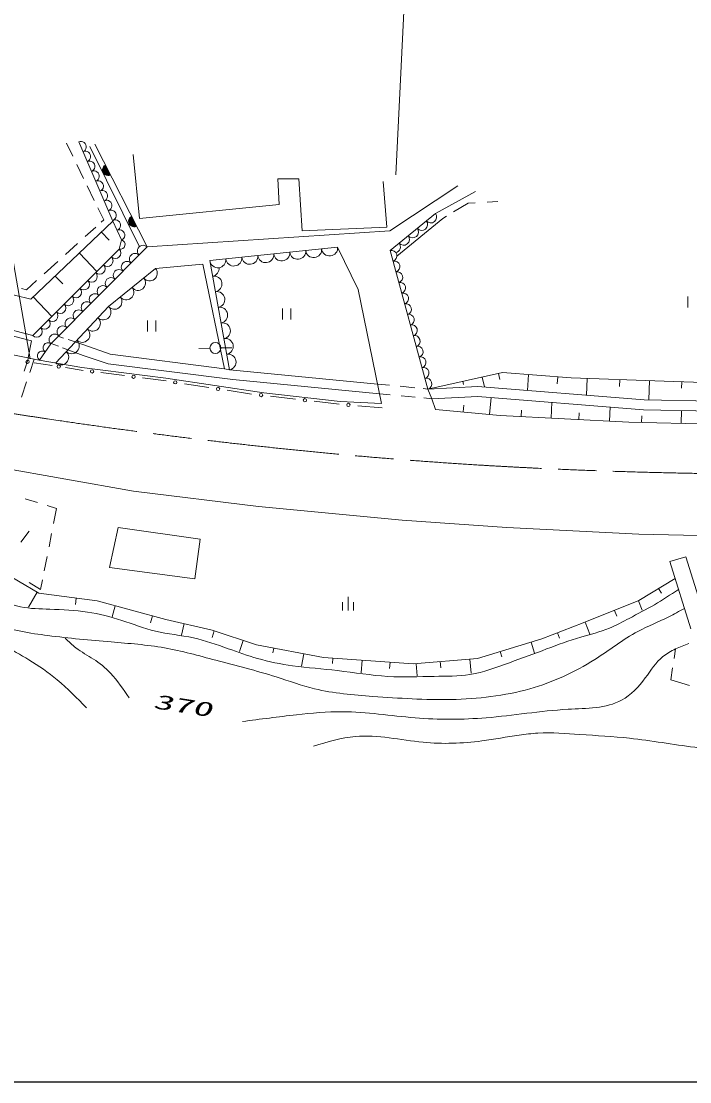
# Model space of a CAD drawing. Units: millimetres, scale not verified. Extents: x 40000 to 680000, y 20000 to 380000.
# Drawn here: x 187487 to 248351, y 205000 to 301562 of the extents above; entities that cross this region are included whole.
import ezdxf
from ezdxf.enums import TextEntityAlignment as Align

# ---------------------------------------------------------------- set-up
doc = ezdxf.new("R2010")
doc.units = ezdxf.units.MM
doc.header["$LTSCALE"] = 1000
doc.linetypes.add('CHAIN', pattern=[18.5, 12, -1.5, 3.5, -1.5])
for name, color, linetype, lineweight in [('M-BGD', 7, 'Continuous', 13), ('M-BMK', 2, 'CHAIN', 13), ('M-TTL-BAND', 7, 'Continuous', 25), ('M-TTL-TXT', 7, 'Continuous', 13)]:
    doc.layers.add(name, color=color, linetype=linetype, lineweight=lineweight)
doc.styles.add('ＭＳ ゴシック', font='')
doc.styles.get('ＭＳ ゴシック').set_extended_font_data('MS Gothic')

msp = doc.modelspace()

# ---------------------------------------------------------------- linework, layer by layer
at = {"layer": 'M-BGD'}
for p, q in [((192179, 289283), (191613, 290452)), ((195839, 283345), (192737, 290571)), ((198246, 281015), (193736, 290161)), ((194197, 290353), (198947, 281007)), ((197693, 289434), (198258, 283607)), ((193172, 287234), (192548, 288522)), ((210847, 287218), (212766, 287219)), ((210965, 284878), (210847, 287218)), ((212766, 287219), (213073, 282468)), ((220772, 282800), (220442, 286966)), ((194133, 285250), (193491, 286575)), ((221059, 282481), (227250, 286569)), ((228832, 286043), (225187, 284064)), ((198258, 283607), (210965, 284878)), ((226834, 284192), (228184, 284995)), ((228184, 284995), (228811, 285031)), ((229908, 285094), (230865, 285148)), ((194994, 283474), (194467, 284562)), ((225187, 284064), (221060, 280680)), ((188356, 276241), (195839, 283345)), ((194768, 283269), (194994, 283474)), ((196620, 281646), (195839, 283345)), ((221694, 280170), (225858, 283611)), ((225858, 283611), (226216, 283824)), ((193313, 281953), (194273, 282821)), ((195488, 281637), (194802, 282360)), ((198947, 281007), (221059, 282481)), ((213073, 282468), (220772, 282800)), ((198947, 281007), (190172, 272194)), ((191511, 280322), (192626, 281331)), ((196413, 280816), (196620, 281646)), ((216293, 280997), (204658, 279772)), ((218161, 277136), (216293, 280997)), ((188539, 272945), (196413, 280816)), ((194365, 278769), (192779, 280440)), ((221060, 280680), (224493, 268075)), ((174715, 279633), (188356, 276241)), ((189564, 278560), (190811, 279689)), ((199726, 279034), (204019, 279439)), ((204019, 279439), (205992, 269913)), ((204658, 279772), (206451, 269822)), ((191272, 277642), (190590, 278362)), ((195434, 275588), (199726, 279034)), ((187500, 277227), (187961, 277109)), ((187961, 277109), (188888, 277948)), ((220291, 266746), (218161, 277136)), ((158687, 276668), (189129, 270713)), ((190278, 274683), (188589, 276462)), ((248163, 275503), (248162, 276503)), ((190630, 270455), (195434, 275588)), ((211283, 274399), (211283, 275399)), ((212033, 275399), (212033, 274399)), ((198990, 273308), (198990, 274308)), ((199740, 274308), (199740, 273308)), ((183429, 273739), (188415, 272461)), ((183544, 274225), (188539, 272945)), ((188135, 270908), (188415, 272461)), ((191346, 272717), (190856, 272881)), ((193200, 272098), (191769, 272576)), ((190172, 272194), (189148, 270710)), ((190210, 272232), (190885, 271978)), ((191256, 271838), (193137, 271129)), ((195570, 271250), (193200, 272098)), ((204661, 271793), (203661, 271753)), ((205661, 271814), (206661, 271814)), ((187768, 269703), (188158, 270903)), ((188258, 269592), (188652, 270807)), ((190292, 270214), (188675, 270466)), ((189129, 270713), (193001, 270048)), ((193137, 271129), (195392, 270370)), ((205992, 269913), (195570, 271250)), ((193123, 269774), (191506, 270026)), ((193001, 270048), (200647, 269067)), ((196901, 269292), (194742, 269568)), ((195392, 270370), (206743, 268930)), ((205992, 269913), (206466, 269832)), ((206466, 269832), (219926, 268526)), ((224493, 268075), (231300, 269572)), ((231051, 268926), (230927, 269490)), ((231300, 269572), (237538, 269092)), ((187522, 267329), (187981, 268741)), ((200679, 268810), (198520, 269086)), ((200647, 269067), (209588, 267725)), ((204573, 268213), (202348, 268554)), ((206743, 268930), (220110, 267631)), ((219926, 268526), (221026, 268418)), ((227756, 268487), (227692, 268779)), ((229662, 268261), (229463, 269168)), ((233566, 267947), (233677, 269389)), ((236283, 268551), (236332, 269185)), ((237538, 269092), (246016, 268789)), ((238947, 267515), (239002, 269040)), ((241964, 268306), (241986, 268933)), ((244609, 267084), (244672, 268837)), ((246016, 268789), (255987, 268443)), ((247602, 268151), (247622, 268734)), ((208466, 267615), (206241, 267957)), ((209588, 267725), (216534, 266951)), ((220110, 267631), (221066, 267544)), ((221978, 268323), (223313, 268192)), ((224073, 268116), (224493, 268075)), ((224493, 268075), (224883, 267194)), ((224494, 268075), (229055, 268310)), ((229055, 268310), (244196, 267093)), ((212454, 267154), (210175, 267418)), ((216443, 266693), (214164, 266957)), ((216534, 266951), (220291, 266746)), ((220357, 266359), (218120, 266550)), ((222072, 267452), (223341, 267335)), ((224154, 267261), (224883, 267194)), ((224883, 267194), (229042, 267408)), ((224883, 267194), (225196, 266218)), ((227781, 266609), (227722, 265982)), ((229042, 267408), (244151, 266193)), ((230268, 267310), (230123, 265758)), ((235801, 266865), (235725, 265424)), ((244196, 267093), (253593, 266901)), ((225196, 266218), (231093, 265668)), ((231093, 265668), (242795, 265052)), ((233036, 266140), (233006, 265567)), ((238280, 265894), (238248, 265291)), ((241110, 266438), (241042, 265144)), ((243976, 265638), (243962, 265024)), ((244151, 266193), (253579, 266001)), ((247605, 266123), (247576, 264937)), ((242795, 265052), (255879, 264737)), ((183360, 261302), (197698, 258776)), ((187837, 258070), (188974, 257730)), ((197698, 258776), (209101, 257382)), ((189835, 257472), (190706, 257211)), ((190706, 257211), (190436, 255839)), ((209101, 257382), (222171, 256122)), ((222171, 256122), (231707, 255460)), ((187448, 254130), (188197, 255131)), ((190257, 254931), (190018, 253714)), ((195517, 251814), (196318, 255457)), ((196318, 255457), (203765, 254389)), ((231707, 255460), (243709, 254866)), ((203765, 254389), (203284, 250800)), ((243709, 254866), (254778, 254606)), ((184077, 252456), (189093, 249480)), ((189842, 252820), (189585, 251518)), ((246545, 252376), (247982, 252785)), ((248443, 246237), (246545, 252376)), ((247982, 252785), (249896, 246695)), ((203284, 250800), (195517, 251814)), ((189250, 249814), (188204, 250456)), ((189422, 250690), (189250, 249814)), ((243707, 248814), (247028, 250816)), ((188140, 248216), (188943, 249569)), ((189093, 249480), (194406, 248788)), ((217246, 249163), (217247, 247913)), ((245768, 249487), (245516, 249904)), ((192428, 248470), (192502, 249036)), ((194406, 248788), (200662, 247103)), ((195776, 247325), (196051, 248345)), ((216746, 248662), (216747, 247912)), ((217747, 247913), (217746, 248663)), ((238644, 246776), (243707, 248814)), ((244015, 247940), (243669, 248799)), ((199262, 246777), (199438, 247432)), ((241705, 247384), (241489, 247921)), ((200662, 247103), (204883, 246112)), ((202083, 245655), (202331, 246711)), ((234871, 245334), (238644, 246776)), ((239258, 245750), (238817, 246845)), ((204857, 245450), (205058, 246054)), ((204883, 246112), (208905, 244774)), ((229013, 243543), (234871, 245334)), ((236495, 245398), (236310, 245884)), ((207347, 244166), (207684, 245180)), ((208905, 244774), (215013, 243635)), ((210407, 244042), (210488, 244479)), ((234205, 244037), (233900, 245037)), ((247048, 244423), (246917, 243528)), ((248274, 244894), (247048, 244423)), ((213002, 242827), (213215, 243970)), ((215013, 243635), (223155, 243044)), ((215829, 243079), (215865, 243573)), ((218442, 242239), (218525, 243380)), ((223155, 243044), (229013, 243543)), ((228445, 242191), (228334, 243485)), ((231253, 243696), (231104, 244182)), ((221018, 242616), (221061, 243196)), ((223524, 241956), (223429, 243067)), ((225689, 242691), (225640, 243256)), ((246792, 242674), (246636, 241608)), ((246636, 241608), (248313, 241081))]:
    msp.add_line(p, q, dxfattribs=at)
for centre, radius in [((205165, 271813), 500), ((188068, 270560), 150), ((190899, 270120), 150), ((193933, 269671), 150), ((197711, 269189), 150), ((201513, 268682), 150), ((205407, 268085), 150), ((209321, 267516), 150), ((213309, 267055), 150), ((217281, 266622), 150)]:
    msp.add_circle(centre, radius, dxfattribs=at)
for centre, radius, start, end in [((192931, 290125), 487, 293.51142, 113.51142), ((193320, 289233), 487, 293.51142, 113.51142), ((193708, 288340), 487, 293.51142, 113.51142), ((194096, 287448), 487, 293.51142, 113.51142), ((195385, 288017), 500, 116.9429, 296.9429), ((195385, 288017), 500, 116.9429, 296.9429), ((195385, 288017), 450, 116.9429, 296.9429), ((195385, 288017), 400, 116.9429, 296.9429), ((195385, 288017), 350, 116.9429, 296.9429), ((195385, 288017), 300, 116.9429, 296.9429), ((195385, 288017), 250, 116.9429, 296.9429), ((195385, 288017), 200, 116.9429, 296.9429), ((195385, 288017), 150, 116.9429, 296.9429), ((195385, 288017), 100, 116.9429, 296.9429), ((195385, 288017), 50, 116.9429, 296.9429), ((194485, 286555), 487, 293.51142, 113.51142), ((194873, 285663), 487, 293.51142, 113.51142), ((195261, 284770), 487, 293.51142, 113.51142), ((195649, 283877), 487, 293.51142, 113.51142), ((224774, 283726), 534, 219.35318, 39.35318), ((196038, 282985), 487, 293.51142, 113.51142), ((197760, 283344), 500, 116.9429, 296.9429), ((197760, 283344), 500, 116.9429, 296.9429), ((197760, 283344), 450, 116.9429, 296.9429), ((197760, 283344), 400, 116.9429, 296.9429), ((197760, 283344), 350, 116.9429, 296.9429), ((197760, 283344), 300, 116.9429, 296.9429), ((197760, 283344), 250, 116.9429, 296.9429), ((197760, 283344), 200, 116.9429, 296.9429), ((197760, 283344), 150, 116.9429, 296.9429), ((197760, 283344), 100, 116.9429, 296.9429), ((197760, 283344), 50, 116.9429, 296.9429), ((223949, 283049), 534, 219.35318, 39.35318), ((196426, 282092), 487, 293.51142, 113.51142), ((222298, 281695), 534, 219.35318, 39.35318), ((223123, 282372), 534, 219.35318, 39.35318), ((196517, 281231), 428, 255.99436, 75.99436), ((198582, 280640), 518, 45.12316, 225.12316), ((215566, 280920), 731, 186.00639, 6.00639), ((221472, 281018), 534, 282.99348, 39.35318), ((195339, 279743), 506, 224.98928, 44.98928), ((196055, 280458), 506, 224.98928, 44.98928), ((197851, 279905), 518, 45.12316, 225.12316), ((206839, 280002), 731, 186.00639, 6.00639), ((208294, 280155), 731, 186.00639, 6.00639), ((209748, 280308), 731, 186.00639, 6.00639), ((211202, 280461), 731, 186.00639, 6.00639), ((212657, 280614), 731, 186.00639, 6.00639), ((214111, 280767), 731, 186.00639, 6.00639), ((221192, 280195), 502, 285.23503, 105.23503), ((194624, 279027), 506, 224.98928, 44.98928), ((197119, 279171), 518, 45.12316, 225.12316), ((205385, 279849), 731, 186.00639, 6.00639), ((204786, 279062), 722, 280.21723, 5.24115), ((221456, 279225), 502, 285.23503, 105.23503), ((193908, 278312), 506, 224.98928, 44.98928), ((195657, 277702), 518, 45.12316, 225.12316), ((196388, 278437), 518, 45.12316, 225.12316), ((198116, 277742), 688, 218.76312, 38.76312), ((199189, 278603), 688, 218.76312, 38.76312), ((205042, 277640), 722, 280.21723, 100.21723), ((221720, 278256), 502, 285.23503, 105.23503), ((192476, 276881), 506, 224.98928, 44.98928), ((193192, 277596), 506, 224.98928, 44.98928), ((194925, 276968), 518, 45.12316, 225.12316), ((197043, 276880), 688, 218.76312, 38.76312), ((221984, 277286), 502, 285.23503, 105.23503), ((191760, 276165), 506, 224.98928, 44.98928), ((194194, 276233), 518, 45.12316, 225.12316), ((195970, 276019), 688, 218.76312, 38.76312), ((205298, 276219), 722, 280.21723, 100.21723), ((222248, 276317), 502, 285.23503, 105.23503), ((191044, 275449), 506, 224.98928, 44.98928), ((192732, 274764), 518, 45.12316, 225.12316), ((193463, 275499), 518, 45.12316, 225.12316), ((194954, 275075), 703, 226.89469, 46.89469), ((205554, 274797), 722, 280.21723, 100.21723), ((222512, 275347), 502, 285.23503, 105.23503), ((189613, 274018), 506, 224.98928, 44.98928), ((190329, 274734), 506, 224.98928, 44.98928), ((192000, 274030), 518, 45.12316, 225.12316), ((193993, 274048), 703, 226.89469, 46.89469), ((222776, 274377), 502, 285.23503, 105.23503), ((188897, 273303), 506, 224.98928, 44.98928), ((191269, 273296), 518, 45.12316, 225.12316), ((193032, 273022), 703, 226.89469, 46.89469), ((205811, 273376), 722, 280.21723, 100.21723), ((223040, 273408), 502, 285.23503, 105.23503), ((190538, 272561), 518, 45.12316, 225.12316), ((192071, 271995), 703, 226.89469, 46.89469), ((206067, 271954), 722, 280.21723, 100.21723), ((223304, 272438), 502, 285.23503, 105.23503), ((189404, 271081), 451, 55.38626, 235.38626), ((189916, 271823), 451, 55.38626, 235.38626), ((191111, 270969), 703, 226.89469, 46.89469), ((223568, 271469), 502, 285.23503, 105.23503), ((206323, 270533), 722, 280.21723, 100.21723), ((223832, 270499), 502, 285.23503, 105.23503), ((224096, 269529), 502, 285.23503, 105.23503), ((224361, 268560), 502, 285.23503, 105.23503)]:
    msp.add_arc(centre, radius, start, end, dxfattribs=at)
for points, knots in [([(149822, 263317), (150816, 262689), (151811, 262060), (152855, 261518), (154199, 260820), (155625, 260265), (156918, 259489), (158433, 258580), (159765, 257366), (161249, 256392), (162201, 255766), (163217, 255240), (164242, 254737), (166005, 253872), (167799, 253078), (169535, 252174), (170820, 251505), (172073, 250775), (173330, 250039), (174255, 249497), (175181, 248952), (176164, 248544), (177268, 248084), (178443, 247797), (179585, 247423), (180901, 246993), (182173, 246448), (183434, 245875), (185060, 245137), (186667, 244352), (188191, 243419), (189086, 242872), (189953, 242273), (190758, 241604), (191706, 240815), (192569, 239927), (193431, 239040)], [0, 0, 0, 0, 1, 1, 1, 2, 2, 2, 3, 3, 3, 4, 4, 4, 5, 5, 5, 6, 6, 6, 7, 7, 7, 8, 8, 8, 9, 9, 9, 10, 10, 10, 11, 11, 11, 12, 12, 12, 12]), ([(247333, 249826), (246609, 249348), (245885, 248871), (245137, 248435), (244387, 247998), (243614, 247603), (242845, 247195), (242247, 246878), (241651, 246553), (241027, 246298), (240186, 245955), (239294, 245741), (238419, 245480), (237369, 245166), (236343, 244785), (235319, 244405), (234195, 243989), (233072, 243575), (231940, 243159), (230760, 242724), (229569, 242287), (228339, 242089), (227275, 241918), (226182, 241926), (225093, 241910), (223679, 241888), (222271, 241825), (220869, 241908), (219339, 241997), (217817, 242260), (216289, 242439), (214925, 242598), (213557, 242689), (212198, 242881), (211118, 243034), (210044, 243249), (208996, 243546), (208094, 243802), (207212, 244119), (206327, 244434), (205288, 244805), (204245, 245176), (203170, 245411), (202023, 245662), (200840, 245759), (199701, 246032), (198660, 246281), (197657, 246678), (196632, 247008), (195613, 247337), (194573, 247601), (193519, 247762), (192390, 247936), (191246, 247993), (190095, 248027), (189199, 248054), (188299, 248068), (187427, 248248), (186754, 248387), (186099, 248626), (185471, 248914), (184502, 249359), (183599, 249923), (182713, 250514), (181979, 251002), (181256, 251509), (180489, 251935), (179477, 252497), (178388, 252918), (177331, 253401), (175784, 254107), (174305, 254945), (172750, 255622), (171622, 256113), (170455, 256519), (169325, 256998), (167979, 257570), (166686, 258246), (165367, 258908), (164451, 259368), (163522, 259821), (162742, 260463), (162272, 260851), (161856, 261307), (161440, 261764)], [0, 0, 0, 0, 1, 1, 1, 2, 2, 2, 3, 3, 3, 4, 4, 4, 5, 5, 5, 6, 6, 6, 7, 7, 7, 8, 8, 8, 9, 9, 9, 10, 10, 10, 11, 11, 11, 12, 12, 12, 13, 13, 13, 14, 14, 14, 15, 15, 15, 16, 16, 16, 17, 17, 17, 18, 18, 18, 19, 19, 19, 20, 20, 20, 21, 21, 21, 22, 22, 22, 23, 23, 23, 24, 24, 24, 25, 25, 25, 26, 26, 26, 27, 27, 27, 28, 28, 28, 28]), ([(157928, 261527), (159021, 260726), (160115, 259926), (161153, 259052), (162395, 258005), (163558, 256852), (164867, 255908), (167048, 254337), (169635, 253349), (172222, 252502), (173844, 251972), (175465, 251497), (177039, 250883), (178597, 250275), (180107, 249532), (181561, 248674), (182730, 247985), (183863, 247221), (185100, 246710), (186609, 246087), (188271, 245838), (189917, 245632), (191844, 245390), (193748, 245205), (195667, 245045), (197292, 244909), (198928, 244791), (200532, 244507), (202107, 244229), (203653, 243791), (205202, 243379), (207043, 242890), (208891, 242437), (210707, 241859), (211868, 241489), (213017, 241067), (214196, 240780), (215924, 240358), (217718, 240224), (219504, 240094), (221884, 239921), (224250, 239754), (226630, 239803), (229047, 239853), (231478, 240127), (233804, 240790), (235882, 241382), (237875, 242285), (239700, 243447), (241023, 244289), (242258, 245267), (243630, 246004), (244537, 246492), (245505, 246874), (246431, 247333), (246917, 247574), (247392, 247836), (247867, 248099)], [0, 0, 0, 0, 1, 1, 1, 2, 2, 2, 3, 3, 3, 4, 4, 4, 5, 5, 5, 6, 6, 6, 7, 7, 7, 8, 8, 8, 9, 9, 9, 10, 10, 10, 11, 11, 11, 12, 12, 12, 13, 13, 13, 14, 14, 14, 15, 15, 15, 16, 16, 16, 17, 17, 17, 18, 18, 18, 19, 19, 19, 19]), ([(191493, 245397), (191808, 245083), (192124, 244768), (192473, 244499), (192968, 244118), (193532, 243829), (194060, 243485), (194625, 243118), (195151, 242688), (195613, 242203), (196259, 241524), (196782, 240738), (197306, 239952)], [0, 0, 0, 0, 1, 1, 1, 2, 2, 2, 3, 3, 3, 4, 4, 4, 4]), ([(207626, 237802), (209261, 238015), (210895, 238229), (212538, 238412), (213929, 238567), (215326, 238700), (216718, 238693), (218925, 238681), (221120, 238317), (223336, 238139), (225498, 237965), (227679, 237969), (229815, 238142), (232286, 238342), (234696, 238769), (237269, 238913), (238967, 239008), (240737, 238980), (242145, 239751), (242986, 240212), (243698, 240959), (244303, 241773), (244819, 242467), (245257, 243210), (245904, 243724), (246246, 243995), (246646, 244203), (247046, 244411)], [0, 0, 0, 0, 1, 1, 1, 2, 2, 2, 3, 3, 3, 4, 4, 4, 5, 5, 5, 6, 6, 6, 7, 7, 7, 8, 8, 8, 9, 9, 9, 9]), ([(214101, 235555), (215368, 235940), (216634, 236326), (217917, 236438), (219943, 236615), (222011, 236110), (224081, 235913), (225869, 235742), (227659, 235802), (229424, 236033), (230562, 236182), (231690, 236402), (232829, 236563), (233394, 236643), (233962, 236709), (234531, 236740), (235800, 236810), (237075, 236711), (238347, 236625), (239858, 236522), (241367, 236438), (242868, 236275), (244850, 236059), (246818, 235706), (248798, 235456), (250378, 235257), (251966, 235123), (253554, 234989)], [0, 0, 0, 0, 1, 1, 1, 2, 2, 2, 3, 3, 3, 4, 4, 4, 5, 5, 5, 6, 6, 6, 7, 7, 7, 8, 8, 8, 9, 9, 9, 9])]:
    msp.add_open_spline(points, degree=3, knots=knots, dxfattribs=at)
at = {"layer": 'M-BMK'}
msp.add_open_spline([(167947, 269223), (169730, 268861), (171513, 268498), (173300, 268154), (174724, 267880), (176151, 267617), (177579, 267363), (179008, 267108), (180437, 266863), (181868, 266624), (182885, 266454), (183902, 266287), (184919, 266124), (185937, 265961), (186955, 265801), (187973, 265645), (188992, 265488), (190011, 265335), (191031, 265185), (197312, 264260), (203611, 263456), (209924, 262782), (216461, 262083), (223013, 261523), (229575, 261128), (237429, 260655), (245296, 260419), (253164, 260328), (257250, 260281), (261337, 260273), (265424, 260266)], degree=3, knots=[0, 0, 0, 0, 1, 1, 1, 2, 2, 2, 3, 3, 3, 4, 4, 4, 5, 5, 5, 6, 6, 6, 7, 7, 7, 8, 8, 8, 9, 9, 9, 10, 10, 10, 10], dxfattribs=at)
at = {"layer": 'M-TTL-BAND'}
msp.add_line((40000, 205000), (579000, 205000), dxfattribs=at)
at = {"layer": 'M-TTL-TXT'}
for p, q in [((221577, 287575), (222504, 305982)), ((188313, 270809), (182932, 301230))]:
    msp.add_line(p, q, dxfattribs=at)

# ---------------------------------------------------------------- texts
at = {"layer": 'M-BGD', "style": 'ＭＳ ゴシック', "oblique": 15, "width": 2}
msp.add_text('370', height=1320, rotation=351.129, dxfattribs=at).set_placement((199628, 240334), align=Align.TOP_LEFT)

doc.saveas('drawing.dxf')
